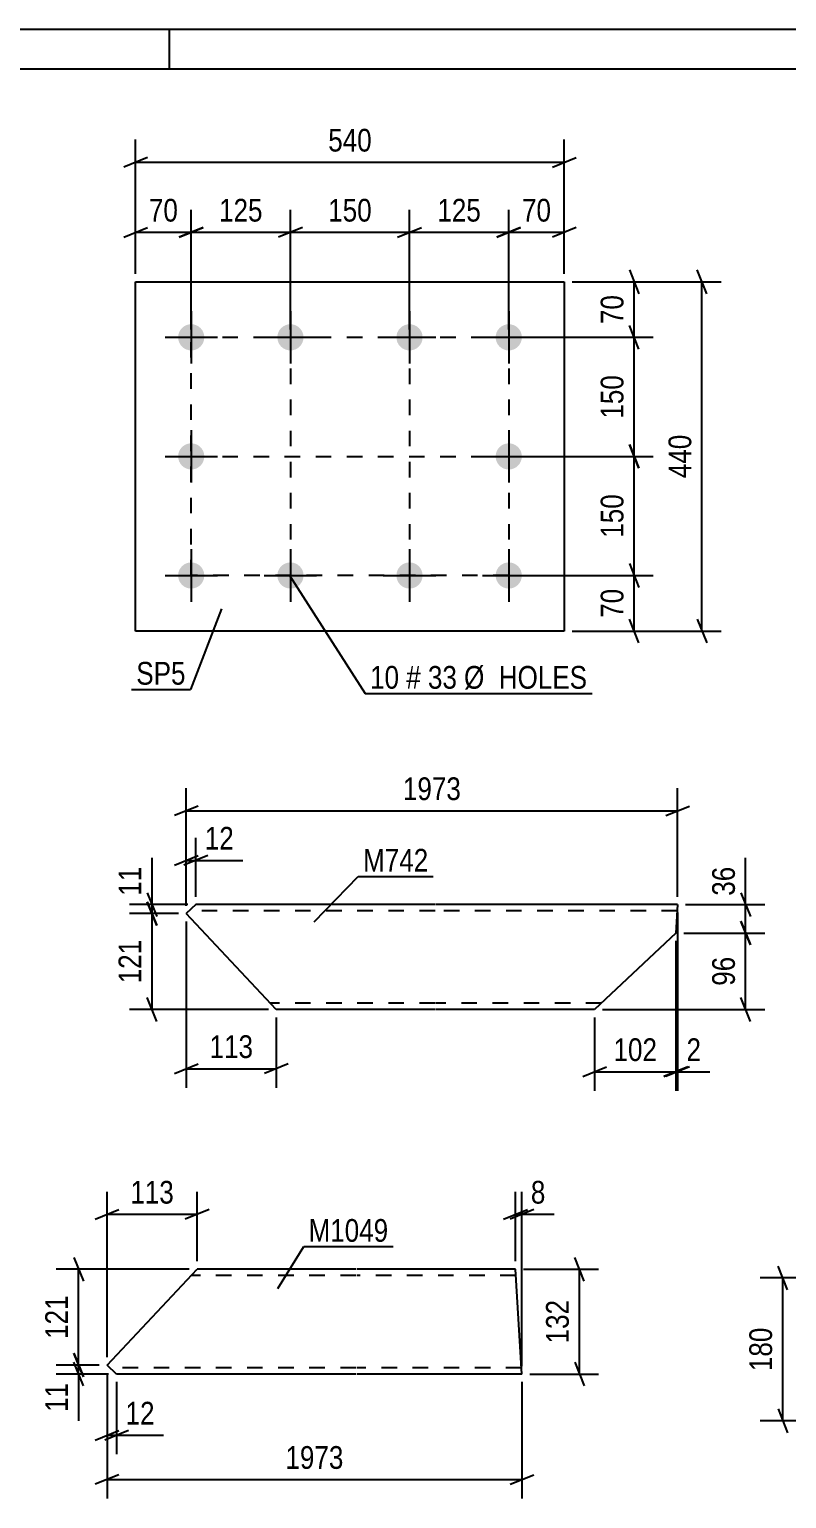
# Model space of a CAD drawing. Header units: millimetres. Extents: x 0 to 594, y 0 to 420.
# Drawn here: x 366.4 to 461.7, y 234.9 to 420 of the extents above; entities that cross this region are included whole.
import ezdxf

# ---------------------------------------------------------------- set-up
doc = ezdxf.new("R2010")
doc.units = ezdxf.units.MM
doc.linetypes.add('DXK_LINE_DOT2', pattern=[3.9198, 1.9599, -1.9599])
doc.styles.add('Arial Narrow', font='ARIALN.TTF', dxfattribs={"height": 0.2})

# ---------------------------------------------------------------- blocks, each defined once
blk = doc.blocks.new('Unknown-761545824-1135 - 13794')
at = {"color": 5, "linetype": 'Continuous'}
for p, q in [((594, 420), (0, 420)), ((384, 415), (384, 420)), ((589, 415), (5, 415))]:
    blk.add_line(p, q, dxfattribs=at)
blk = doc.blocks.new('Part-761545824-13621 - 13620')
at = {"color": 2, "linetype": 'Continuous'}
for p, q in [((376.14, 251.75), (387.49, 263.82)), ((407.49, 263.82), (387.49, 263.82)), ((427.59, 263.82), (407.59, 263.82)), ((428.4, 250.62), (427.59, 263.82)), ((377.34, 250.62), (376.14, 251.75)), ((407.49, 250.62), (377.34, 250.62)), ((428.4, 250.62), (407.59, 250.62))]:
    blk.add_line(p, q, dxfattribs=at)
at = {"color": 7, "linetype": 'DXK_LINE_DOT2'}
for p, q in [((407.49, 263.02), (386.74, 263.02)), ((427.64, 263.02), (407.59, 263.02)), ((407.49, 251.42), (376.49, 251.42)), ((428.35, 251.42), (407.59, 251.42)), ((428.35, 251.42), (428.35, 251.48))]:
    blk.add_line(p, q, dxfattribs=at)
blk = doc.blocks.new('Part-761545824-13632 - 13631')
at = {"color": 2, "linetype": 'Continuous'}
for p, q in [((387.32, 309.75), (386.12, 308.62)), ((417.46, 309.75), (387.32, 309.75)), ((448.01, 309.75), (417.56, 309.75)), ((448.01, 309.75), (447.79, 306.17)), ((397.46, 296.55), (386.12, 308.62)), ((447.79, 306.17), (437.56, 296.55)), ((417.46, 296.55), (397.46, 296.55)), ((437.56, 296.55), (417.56, 296.55))]:
    blk.add_line(p, q, dxfattribs=at)
at = {"color": 7, "linetype": 'DXK_LINE_DOT2'}
for p, q in [((417.46, 308.95), (386.47, 308.95)), ((447.96, 308.95), (417.56, 308.95)), ((417.46, 297.35), (396.71, 297.35)), ((438.42, 297.35), (417.56, 297.35))]:
    blk.add_line(p, q, dxfattribs=at)
blk = doc.blocks.new('Part-761545824-13791 - 13790')
at = {"color": 2, "linetype": 'Continuous'}
for p, q in [((379.74, 344.21), (379.74, 388.21)), ((379.74, 388.21), (433.74, 388.21)), ((433.74, 388.21), (433.74, 344.21)), ((433.74, 344.21), (379.74, 344.21))]:
    blk.add_line(p, q, dxfattribs=at)
blk = doc.blocks.new('Bolt-761545824-13792 - 13790')
at = {"linetype": 'Continuous'}
for points in [[(386.74, 382.86, -1), (386.74, 379.56, -1)], [(399.24, 382.86, -1), (399.24, 379.56, -1)], [(414.24, 382.86, -1), (414.24, 379.56, -1)], [(426.74, 382.86, -1), (426.74, 379.56, -1)], [(386.74, 367.86, -1), (386.74, 364.56, -1)], [(426.74, 367.86, -1), (426.74, 364.56, -1)], [(386.74, 352.86, -1), (386.74, 349.56, -1)], [(399.24, 352.86, -1), (399.24, 349.56, -1)], [(414.24, 352.86, -1), (414.24, 349.56, -1)], [(426.74, 352.86, -1), (426.74, 349.56, -1)]]:
    blk.add_hatch(color=1, dxfattribs=at).paths.add_polyline_path(points)
at = {"color": 1, "linetype": 'Continuous'}
for p, q in [((386.74, 384.51), (386.74, 377.91)), ((399.24, 384.51), (399.24, 377.91)), ((414.24, 384.51), (414.24, 377.91)), ((426.74, 384.51), (426.74, 377.91)), ((383.44, 381.21), (390.04, 381.21)), ((395.94, 381.21), (402.54, 381.21)), ((410.94, 381.21), (417.54, 381.21)), ((423.44, 381.21), (430.04, 381.21)), ((386.74, 369.51), (386.74, 362.91)), ((426.74, 369.51), (426.74, 362.91)), ((383.44, 366.21), (390.04, 366.21)), ((423.44, 366.21), (430.04, 366.21)), ((386.74, 354.51), (386.74, 347.91)), ((399.24, 354.51), (399.24, 347.91)), ((414.24, 354.51), (414.24, 347.91)), ((426.74, 354.51), (426.74, 347.91)), ((383.44, 351.21), (390.04, 351.21)), ((395.94, 351.21), (402.54, 351.21)), ((410.94, 351.21), (417.54, 351.21)), ((423.44, 351.21), (430.04, 351.21))]:
    blk.add_line(p, q, dxfattribs=at)
blk = doc.blocks.new('Rectangle-761545824-16189 - 13790')
at = {"color": 1, "linetype": 'DXK_LINE_DOT2'}
blk.add_lwpolyline([(386.74, 381.21), (426.74, 381.21), (426.74, 351.21), (386.74, 351.21), (386.74, 381.21)], close=True, dxfattribs=at)
blk = doc.blocks.new('Line-761545824-16199 - 13790')
at = {"color": 1, "linetype": 'DXK_LINE_DOT2'}
blk.add_line((414.24, 381.21), (414.24, 350.21), dxfattribs=at)
blk = doc.blocks.new('Line-761545824-16203 - 13790')
at = {"color": 1, "linetype": 'DXK_LINE_DOT2'}
blk.add_line((399.24, 381.21), (399.24, 351.21), dxfattribs=at)
blk = doc.blocks.new('Line-761545824-16210 - 13790')
at = {"color": 1, "linetype": 'DXK_LINE_DOT2'}
blk.add_line((386.74, 366.21), (426.74, 366.21), dxfattribs=at)
blk = doc.blocks.new('StraightDimension-761545824-13950 - 13620')
at = {"color": 7, "linetype": 'Continuous'}
for p, q in [((436.25, 262.32), (435.05, 265.32)), ((428.59, 263.82), (438.05, 263.82)), ((435.65, 250.62), (435.65, 263.82)), ((435.05, 252.12), (436.25, 249.12)), ((429.4, 250.62), (438.05, 250.62))]:
    blk.add_line(p, q, dxfattribs=at)
at = {"color": 0}
blk.add_wipeout([(434.9, 260.56), (430.7, 260.56), (430.7, 253.88), (434.9, 253.88)], dxfattribs=at)
at = {"color": 3, "style": 'Arial Narrow'}
blk.add_text('132', height=2.863, rotation=90.0002, dxfattribs=at).set_placement((434.3, 254.48))
blk = doc.blocks.new('StraightDimension-761545824-16424 - 13620')
at = {"color": 7, "linetype": 'Continuous'}
for p, q in [((371.96, 265.32), (373.16, 262.32)), ((386.49, 263.82), (369.71, 263.82)), ((372.56, 251.75), (372.56, 263.82)), ((375.14, 251.75), (369.71, 251.75)), ((373.16, 250.25), (371.96, 253.25))]:
    blk.add_line(p, q, dxfattribs=at)
at = {"color": 0}
blk.add_wipeout([(371.81, 261.13), (367.61, 261.13), (367.61, 254.45), (371.81, 254.45)], dxfattribs=at)
at = {"color": 3, "style": 'Arial Narrow'}
blk.add_text('121', height=2.863, rotation=90.0002, dxfattribs=at).set_placement((371.21, 255.05))
blk = doc.blocks.new('StraightDimension-761545824-13934 - 13620')
at = {"color": 7, "linetype": 'Continuous'}
for p, q in [((376.14, 252.75), (376.14, 273.59)), ((387.49, 264.82), (387.49, 273.59)), ((374.64, 270.14), (377.64, 271.34)), ((376.14, 270.74), (387.49, 270.74)), ((388.99, 271.34), (385.99, 270.14))]:
    blk.add_line(p, q, dxfattribs=at)
at = {"color": 0}
blk.add_wipeout([(385.16, 271.49), (385.16, 275.69), (378.47, 275.69), (378.47, 271.49)], dxfattribs=at)
at = {"color": 3, "style": 'Arial Narrow'}
blk.add_text('113', height=2.863, dxfattribs=at).set_placement((379.07, 272.09))
blk = doc.blocks.new('StraightDimension-761545824-13956 - 13620')
at = {"color": 7, "linetype": 'Continuous'}
for p, q in [((376.14, 250.75), (376.14, 234.93)), ((428.4, 249.62), (428.4, 234.93)), ((377.64, 237.93), (374.64, 236.73)), ((376.14, 237.33), (428.4, 237.33)), ((426.9, 236.73), (429.9, 237.93))]:
    blk.add_line(p, q, dxfattribs=at)
at = {"color": 0}
blk.add_wipeout([(406.53, 238.08), (406.53, 242.28), (398.01, 242.28), (398.01, 238.08)], dxfattribs=at)
at = {"color": 3, "style": 'Arial Narrow'}
blk.add_text('1973', height=2.863, dxfattribs=at).set_placement((398.61, 238.68))
blk = doc.blocks.new('StraightDimension-761545824-13938 - 13620')
at = {"color": 7, "linetype": 'Continuous'}
for p, q in [((376.14, 250.75), (376.14, 240.51)), ((377.34, 249.62), (377.34, 240.51)), ((374.64, 242.31), (377.64, 243.51)), ((378.84, 243.51), (375.84, 242.31)), ((376.14, 242.91), (377.34, 242.91))]:
    blk.add_line(p, q, dxfattribs=at)
at = {"color": 0}
blk.add_wipeout([(382.72, 243.66), (382.72, 247.86), (377.87, 247.86), (377.87, 243.66)], dxfattribs=at)
at = {"color": 7, "linetype": 'Continuous'}
blk.add_line((377.34, 242.91), (383.25, 242.91), dxfattribs=at)
blk.add_line((377.34, 242.91), (383.25, 242.91), dxfattribs=at)
at = {"color": 3, "style": 'Arial Narrow'}
blk.add_text('12', height=2.863, dxfattribs=at).set_placement((378.47, 244.26))
blk = doc.blocks.new('StraightDimension-761545824-13930 - 13620')
at = {"color": 7, "linetype": 'Continuous'}
for p, q in [((427.59, 264.82), (427.59, 273.59)), ((428.4, 251.62), (428.4, 273.59)), ((426.09, 270.14), (429.09, 271.34)), ((429.9, 271.34), (426.9, 270.14)), ((427.59, 270.74), (428.4, 270.74))]:
    blk.add_line(p, q, dxfattribs=at)
at = {"color": 0}
blk.add_wipeout([(431.95, 271.49), (431.95, 275.69), (428.93, 275.69), (428.93, 271.49)], dxfattribs=at)
at = {"color": 7, "linetype": 'Continuous'}
blk.add_line((428.4, 270.74), (432.48, 270.74), dxfattribs=at)
blk.add_line((428.4, 270.74), (432.48, 270.74), dxfattribs=at)
at = {"color": 3, "style": 'Arial Narrow'}
blk.add_text('8', height=2.86, dxfattribs=at).set_placement((429.53, 272.09))
blk = doc.blocks.new('StraightDimension-761545824-16425 - 13620')
at = {"color": 7, "linetype": 'Continuous'}
for p, q in [((375.14, 251.75), (369.71, 251.75)), ((371.96, 253.25), (373.16, 250.25)), ((373.16, 249.12), (371.96, 252.12)), ((372.56, 250.62), (372.56, 251.75)), ((376.34, 250.62), (369.71, 250.62))]:
    blk.add_line(p, q, dxfattribs=at)
at = {"color": 0}
blk.add_wipeout([(371.81, 250.1), (367.61, 250.1), (367.61, 245.24), (371.81, 245.24)], dxfattribs=at)
at = {"color": 7, "linetype": 'Continuous'}
blk.add_line((372.56, 250.62), (372.56, 244.72), dxfattribs=at)
blk.add_line((372.56, 250.62), (372.56, 244.72), dxfattribs=at)
at = {"color": 3, "style": 'Arial Narrow'}
blk.add_text('11', height=2.863, rotation=90.0002, dxfattribs=at).set_placement((371.21, 245.84))
blk = doc.blocks.new('StraightDimension-761545824-13972 - 13631')
at = {"color": 7, "linetype": 'Continuous'}
for p, q in [((386.12, 309.62), (386.12, 318.18)), ((387.32, 310.75), (387.32, 318.18)), ((384.62, 314.73), (387.62, 315.93)), ((388.82, 315.93), (385.82, 314.73)), ((386.12, 315.33), (387.32, 315.33))]:
    blk.add_line(p, q, dxfattribs=at)
at = {"color": 0}
blk.add_wipeout([(392.7, 316.08), (392.7, 320.28), (387.85, 320.28), (387.85, 316.08)], dxfattribs=at)
at = {"color": 7, "linetype": 'Continuous'}
blk.add_line((387.32, 315.33), (393.23, 315.33), dxfattribs=at)
blk.add_line((387.32, 315.33), (393.23, 315.33), dxfattribs=at)
at = {"color": 3, "style": 'Arial Narrow'}
blk.add_text('12', height=2.863, dxfattribs=at).set_placement((388.45, 316.68))
blk = doc.blocks.new('StraightDimension-761545824-13964 - 13631')
at = {"color": 7, "linetype": 'Continuous'}
for p, q in [((386.12, 307.62), (386.12, 286.68)), ((397.46, 295.55), (397.46, 286.68)), ((384.62, 288.48), (387.62, 289.68)), ((386.12, 289.08), (397.46, 289.08)), ((398.96, 289.68), (395.96, 288.48))]:
    blk.add_line(p, q, dxfattribs=at)
at = {"color": 0}
blk.add_wipeout([(395.13, 289.83), (395.13, 294.03), (388.45, 294.03), (388.45, 289.83)], dxfattribs=at)
at = {"color": 3, "style": 'Arial Narrow'}
blk.add_text('113', height=2.863, dxfattribs=at).set_placement((389.05, 290.43))
blk = doc.blocks.new('StraightDimension-761545824-13985 - 13631')
at = {"color": 7, "linetype": 'Continuous'}
for p, q in [((455.98, 307.67), (457.18, 304.67)), ((448.79, 306.17), (458.98, 306.17)), ((456.58, 296.55), (456.58, 306.17)), ((457.18, 295.05), (455.98, 298.05)), ((438.56, 296.55), (458.98, 296.55))]:
    blk.add_line(p, q, dxfattribs=at)
at = {"color": 0}
blk.add_wipeout([(455.83, 303.78), (451.63, 303.78), (451.63, 298.93), (455.83, 298.93)], dxfattribs=at)
at = {"color": 3, "style": 'Arial Narrow'}
blk.add_text('96', height=2.863, rotation=90.0002, dxfattribs=at).set_placement((455.23, 299.53))
blk = doc.blocks.new('StraightDimension-761545824-13992 - 13631')
at = {"color": 7, "linetype": 'Continuous'}
for p, q in [((386.12, 309.62), (386.12, 324.42)), ((448.01, 310.75), (448.01, 324.42)), ((387.62, 322.17), (384.62, 320.97)), ((446.51, 320.97), (449.51, 322.17)), ((386.12, 321.57), (448.01, 321.57))]:
    blk.add_line(p, q, dxfattribs=at)
at = {"color": 0}
blk.add_wipeout([(421.32, 322.32), (421.32, 326.52), (412.81, 326.52), (412.81, 322.32)], dxfattribs=at)
at = {"color": 3, "style": 'Arial Narrow'}
blk.add_text('1973', height=2.863, dxfattribs=at).set_placement((413.41, 322.92))
blk = doc.blocks.new('StraightDimension-761545824-13984 - 13631')
at = {"color": 7, "linetype": 'Continuous'}
for p, q in [((455.98, 311.25), (457.18, 308.25)), ((449.01, 309.75), (458.98, 309.75)), ((456.58, 306.17), (456.58, 309.75)), ((457.18, 304.67), (455.98, 307.67)), ((448.79, 306.17), (458.98, 306.17))]:
    blk.add_line(p, q, dxfattribs=at)
at = {"color": 0}
blk.add_wipeout([(455.83, 315.13), (451.63, 315.13), (451.63, 310.27), (455.83, 310.27)], dxfattribs=at)
at = {"color": 7, "linetype": 'Continuous'}
blk.add_line((456.58, 309.75), (456.58, 315.65), dxfattribs=at)
blk.add_line((456.58, 309.75), (456.58, 315.65), dxfattribs=at)
at = {"color": 3, "style": 'Arial Narrow'}
blk.add_text('36', height=2.863, rotation=90.0002, dxfattribs=at).set_placement((455.23, 310.87))
blk = doc.blocks.new('StraightDimension-761545824-16280 - 13631')
at = {"color": 7, "linetype": 'Continuous'}
for p, q in [((381.2, 311.25), (382.4, 308.25)), ((386.32, 309.75), (378.95, 309.75)), ((382.4, 307.12), (381.2, 310.12)), ((381.8, 308.62), (381.8, 309.75)), ((385.12, 308.62), (378.95, 308.62))]:
    blk.add_line(p, q, dxfattribs=at)
at = {"color": 0}
blk.add_wipeout([(381.05, 315.13), (376.85, 315.13), (376.85, 310.27), (381.05, 310.27)], dxfattribs=at)
at = {"color": 7, "linetype": 'Continuous'}
blk.add_line((381.8, 309.75), (381.8, 315.65), dxfattribs=at)
blk.add_line((381.8, 309.75), (381.8, 315.65), dxfattribs=at)
at = {"color": 3, "style": 'Arial Narrow'}
blk.add_text('11', height=2.863, rotation=90.0002, dxfattribs=at).set_placement((380.45, 310.87))
blk = doc.blocks.new('StraightDimension-761545824-16281 - 13631')
at = {"color": 7, "linetype": 'Continuous'}
for p, q in [((381.2, 310.12), (382.4, 307.12)), ((385.12, 308.62), (378.95, 308.62)), ((381.8, 296.55), (381.8, 308.62)), ((382.4, 295.05), (381.2, 298.05)), ((396.46, 296.55), (378.95, 296.55))]:
    blk.add_line(p, q, dxfattribs=at)
at = {"color": 0}
blk.add_wipeout([(381.05, 305.92), (376.85, 305.92), (376.85, 299.24), (381.05, 299.24)], dxfattribs=at)
at = {"color": 3, "style": 'Arial Narrow'}
blk.add_text('121', height=2.863, rotation=90.0002, dxfattribs=at).set_placement((380.45, 299.84))
blk = doc.blocks.new('StraightDimension-761545824-18944 - 13631')
at = {"color": 7, "linetype": 'Continuous'}
for p, q in [((448.01, 308.75), (448.01, 286.3)), ((447.79, 305.17), (447.79, 286.3)), ((446.29, 288.1), (449.29, 289.3)), ((449.51, 289.3), (446.51, 288.1)), ((447.79, 288.7), (448.01, 288.7))]:
    blk.add_line(p, q, dxfattribs=at)
at = {"color": 0}
blk.add_wipeout([(451.57, 289.45), (451.57, 293.65), (448.54, 293.65), (448.54, 289.45)], dxfattribs=at)
at = {"color": 7, "linetype": 'Continuous'}
blk.add_line((448.01, 288.7), (452.09, 288.7), dxfattribs=at)
blk.add_line((448.01, 288.7), (452.09, 288.7), dxfattribs=at)
at = {"color": 3, "style": 'Arial Narrow'}
blk.add_text('2', height=2.86, dxfattribs=at).set_placement((449.14, 290.05))
blk = doc.blocks.new('StraightDimension-761545824-18945 - 13631')
at = {"color": 7, "linetype": 'Continuous'}
for p, q in [((447.79, 305.17), (447.79, 286.3)), ((437.56, 295.55), (437.56, 286.3)), ((436.06, 288.1), (439.06, 289.3)), ((449.29, 289.3), (446.29, 288.1)), ((437.56, 288.7), (447.79, 288.7))]:
    blk.add_line(p, q, dxfattribs=at)
at = {"color": 0}
blk.add_wipeout([(446.02, 289.45), (446.02, 293.65), (439.34, 293.65), (439.34, 289.45)], dxfattribs=at)
at = {"color": 3, "style": 'Arial Narrow'}
blk.add_text('102', height=2.863, dxfattribs=at).set_placement((439.94, 290.05))
blk = doc.blocks.new('StraightDimension-761545824-14102 - 13691')
at = {"color": 7, "linetype": 'Continuous'}
for p, q in [((461.86, 261.23), (460.66, 264.23)), ((464.52, 262.73), (458.41, 262.73)), ((461.26, 244.73), (461.26, 262.73)), ((460.66, 246.23), (461.86, 243.23)), ((465.63, 244.73), (458.41, 244.73))]:
    blk.add_line(p, q, dxfattribs=at)
at = {"color": 0}
blk.add_wipeout([(460.51, 257.08), (456.31, 257.08), (456.31, 250.39), (460.51, 250.39)], dxfattribs=at)
at = {"color": 3, "style": 'Arial Narrow'}
blk.add_text('180', height=2.863, rotation=90.0002, dxfattribs=at).set_placement((459.91, 250.99))
blk = doc.blocks.new('StraightDimension-761545824-14246 - 13790')
at = {"color": 7, "linetype": 'Continuous'}
for p, q in [((399.24, 382.21), (399.24, 397.29)), ((414.24, 382.21), (414.24, 397.29)), ((400.74, 395.04), (397.74, 393.84)), ((399.24, 394.44), (414.24, 394.44)), ((412.74, 393.84), (415.74, 395.04))]:
    blk.add_line(p, q, dxfattribs=at)
at = {"color": 0}
blk.add_wipeout([(410.08, 395.19), (410.08, 399.39), (403.4, 399.39), (403.4, 395.19)], dxfattribs=at)
at = {"color": 3, "style": 'Arial Narrow'}
blk.add_text('150', height=2.863, dxfattribs=at).set_placement((404, 395.79))
blk = doc.blocks.new('StraightDimension-761545824-14245 - 13790')
at = {"color": 7, "linetype": 'Continuous'}
for p, q in [((414.24, 382.21), (414.24, 397.29)), ((426.74, 382.21), (426.74, 397.29)), ((412.74, 393.84), (415.74, 395.04)), ((414.24, 394.44), (426.74, 394.44)), ((428.24, 395.04), (425.24, 393.84))]:
    blk.add_line(p, q, dxfattribs=at)
at = {"color": 0}
blk.add_wipeout([(423.83, 395.19), (423.83, 399.39), (417.15, 399.39), (417.15, 395.19)], dxfattribs=at)
at = {"color": 3, "style": 'Arial Narrow'}
blk.add_text('125', height=2.863, dxfattribs=at).set_placement((417.75, 395.79))
blk = doc.blocks.new('StraightDimension-761545824-14224 - 13790')
at = {"color": 7, "linetype": 'Continuous'}
for p, q in [((441.94, 389.71), (443.14, 386.71)), ((434.74, 388.21), (444.94, 388.21)), ((442.54, 381.21), (442.54, 388.21)), ((443.14, 379.71), (441.94, 382.71)), ((427.74, 381.21), (444.94, 381.21))]:
    blk.add_line(p, q, dxfattribs=at)
at = {"color": 0}
blk.add_wipeout([(441.79, 387.14), (437.59, 387.14), (437.59, 382.28), (441.79, 382.28)], dxfattribs=at)
at = {"color": 3, "style": 'Arial Narrow'}
blk.add_text('70', height=2.863, rotation=90.0002, dxfattribs=at).set_placement((441.19, 382.88))
blk = doc.blocks.new('StraightDimension-761545824-14225 - 13790')
at = {"color": 7, "linetype": 'Continuous'}
for p, q in [((443.14, 379.71), (441.94, 382.71)), ((427.74, 381.21), (444.94, 381.21)), ((442.54, 366.21), (442.54, 381.21)), ((441.94, 367.71), (443.14, 364.71)), ((427.74, 366.21), (444.94, 366.21))]:
    blk.add_line(p, q, dxfattribs=at)
at = {"color": 0}
blk.add_wipeout([(441.79, 377.06), (437.59, 377.06), (437.59, 370.37), (441.79, 370.37)], dxfattribs=at)
at = {"color": 3, "style": 'Arial Narrow'}
blk.add_text('150', height=2.863, rotation=90.0002, dxfattribs=at).set_placement((441.19, 370.97))
blk = doc.blocks.new('StraightDimension-761545824-14226 - 13790')
at = {"color": 7, "linetype": 'Continuous'}
for p, q in [((443.14, 364.71), (441.94, 367.71)), ((427.74, 366.21), (444.94, 366.21)), ((442.54, 351.21), (442.54, 366.21)), ((441.94, 352.71), (443.14, 349.71)), ((427.74, 351.21), (444.94, 351.21))]:
    blk.add_line(p, q, dxfattribs=at)
at = {"color": 0}
blk.add_wipeout([(441.79, 362.06), (437.59, 362.06), (437.59, 355.37), (441.79, 355.37)], dxfattribs=at)
at = {"color": 3, "style": 'Arial Narrow'}
blk.add_text('150', height=2.863, rotation=90.0002, dxfattribs=at).set_placement((441.19, 355.97))
blk = doc.blocks.new('StraightDimension-761545824-14227 - 13790')
at = {"color": 7, "linetype": 'Continuous'}
for p, q in [((441.94, 352.71), (443.14, 349.71)), ((427.74, 351.21), (444.94, 351.21)), ((442.54, 344.21), (442.54, 351.21)), ((443.14, 342.71), (441.94, 345.71)), ((434.74, 344.21), (444.94, 344.21))]:
    blk.add_line(p, q, dxfattribs=at)
at = {"color": 0}
blk.add_wipeout([(441.79, 350.14), (437.59, 350.14), (437.59, 345.28), (441.79, 345.28)], dxfattribs=at)
at = {"color": 3, "style": 'Arial Narrow'}
blk.add_text('70', height=2.863, rotation=90.0002, dxfattribs=at).set_placement((441.19, 345.88))
blk = doc.blocks.new('StraightDimension-761545824-14240 - 13790')
at = {"color": 7, "linetype": 'Continuous'}
for p, q in [((451.68, 386.71), (450.48, 389.71)), ((434.74, 388.21), (453.48, 388.21)), ((451.08, 344.21), (451.08, 388.21)), ((450.48, 345.71), (451.68, 342.71)), ((434.74, 344.21), (453.48, 344.21))]:
    blk.add_line(p, q, dxfattribs=at)
at = {"color": 0}
blk.add_wipeout([(450.33, 369.56), (446.13, 369.56), (446.13, 362.87), (450.33, 362.87)], dxfattribs=at)
at = {"color": 3, "style": 'Arial Narrow'}
blk.add_text('440', height=2.863, rotation=90.0002, dxfattribs=at).set_placement((449.73, 363.47))
blk = doc.blocks.new('StraightDimension-761545824-14244 - 13790')
at = {"color": 7, "linetype": 'Continuous'}
for p, q in [((426.74, 382.21), (426.74, 397.29)), ((433.74, 389.21), (433.74, 397.29)), ((425.24, 393.84), (428.24, 395.04)), ((426.74, 394.44), (433.74, 394.44)), ((435.24, 395.04), (432.24, 393.84))]:
    blk.add_line(p, q, dxfattribs=at)
at = {"color": 0}
blk.add_wipeout([(432.67, 395.19), (432.67, 399.39), (427.81, 399.39), (427.81, 395.19)], dxfattribs=at)
at = {"color": 3, "style": 'Arial Narrow'}
blk.add_text('70', height=2.863, dxfattribs=at).set_placement((428.41, 395.79))
blk = doc.blocks.new('StraightDimension-761545824-14247 - 13790')
at = {"color": 7, "linetype": 'Continuous'}
for p, q in [((386.74, 382.21), (386.74, 397.29)), ((399.24, 382.21), (399.24, 397.29)), ((385.24, 393.84), (388.24, 395.04)), ((386.74, 394.44), (399.24, 394.44)), ((400.74, 395.04), (397.74, 393.84))]:
    blk.add_line(p, q, dxfattribs=at)
at = {"color": 0}
blk.add_wipeout([(396.33, 395.19), (396.33, 399.39), (389.65, 399.39), (389.65, 395.19)], dxfattribs=at)
at = {"color": 3, "style": 'Arial Narrow'}
blk.add_text('125', height=2.863, dxfattribs=at).set_placement((390.25, 395.79))
blk = doc.blocks.new('StraightDimension-761545824-14248 - 13790')
at = {"color": 7, "linetype": 'Continuous'}
for p, q in [((379.74, 389.21), (379.74, 397.29)), ((386.74, 382.21), (386.74, 397.29)), ((378.24, 393.84), (381.24, 395.04)), ((379.74, 394.44), (386.74, 394.44)), ((388.24, 395.04), (385.24, 393.84))]:
    blk.add_line(p, q, dxfattribs=at)
at = {"color": 0}
blk.add_wipeout([(385.67, 395.19), (385.67, 399.39), (380.81, 399.39), (380.81, 395.19)], dxfattribs=at)
at = {"color": 3, "style": 'Arial Narrow'}
blk.add_text('70', height=2.863, dxfattribs=at).set_placement((381.41, 395.79))
blk = doc.blocks.new('StraightDimension-761545824-14264 - 13790')
at = {"color": 7, "linetype": 'Continuous'}
for p, q in [((379.74, 389.21), (379.74, 406.11)), ((433.74, 389.21), (433.74, 406.11)), ((381.24, 403.86), (378.24, 402.66)), ((432.24, 402.66), (435.24, 403.86)), ((379.74, 403.26), (433.74, 403.26))]:
    blk.add_line(p, q, dxfattribs=at)
at = {"color": 0}
blk.add_wipeout([(410.08, 404.01), (410.08, 408.21), (403.4, 408.21), (403.4, 404.01)], dxfattribs=at)
at = {"color": 3, "style": 'Arial Narrow'}
blk.add_text('540', height=2.863, dxfattribs=at).set_placement((404, 404.61))
blk = doc.blocks.new('Mark-761545824-14411 - 13620')
at = {"color": 0}
blk.add_wipeout([(411.57, 267.28), (411.57, 270.28), (401.52, 270.28), (401.52, 267.28)], dxfattribs=at)
blk.add_wipeout([(411.57, 267.28), (411.57, 270.28), (401.52, 270.28), (401.52, 267.28)], dxfattribs=at)
at = {"color": 30, "linetype": 'Continuous'}
for p, q in [((397.66, 261.4), (400.92, 266.68)), ((400.92, 266.68), (412.17, 266.68))]:
    blk.add_line(p, q, dxfattribs=at)
at = {"color": 3, "style": 'Arial Narrow'}
blk.add_text('M1049', height=2.863, dxfattribs=at).set_placement((401.52, 267.28))
blk = doc.blocks.new('Mark-761545824-14414 - 13631')
at = {"color": 0}
blk.add_wipeout([(416.61, 313.91), (416.61, 316.91), (408.39, 316.91), (408.39, 313.91)], dxfattribs=at)
blk.add_wipeout([(416.61, 313.91), (416.61, 316.91), (408.39, 316.91), (408.39, 313.91)], dxfattribs=at)
at = {"color": 30, "linetype": 'Continuous'}
for p, q in [((402.22, 307.59), (407.79, 313.31)), ((407.79, 313.31), (417.21, 313.31))]:
    blk.add_line(p, q, dxfattribs=at)
at = {"color": 3, "style": 'Arial Narrow'}
blk.add_text('M742', height=2.863, dxfattribs=at).set_placement((408.39, 313.91))
blk = doc.blocks.new('Mark-761545824-14455 - 13790')
at = {"color": 0}
blk.add_wipeout([(386.04, 337.46), (386.04, 340.46), (379.82, 340.46), (379.82, 337.46)], dxfattribs=at)
blk.add_wipeout([(386.04, 337.46), (386.04, 340.46), (379.82, 340.46), (379.82, 337.46)], dxfattribs=at)
at = {"color": 30, "linetype": 'Continuous'}
for p in [(390.57, 347.03), (379.22, 336.86)]:
    blk.add_line(p, (386.64, 336.86), dxfattribs=at)
at = {"color": 3, "style": 'Arial Narrow'}
blk.add_text('SP5', height=2.863, dxfattribs=at).set_placement((379.82, 337.46))
blk = doc.blocks.new('Mark-761545824-14458 - 13790')
at = {"color": 0}
blk.add_wipeout([(412.93, 336.95), (412.93, 339.95), (409.27, 339.95), (409.27, 336.95)], dxfattribs=at)
blk.add_wipeout([(412.93, 336.95), (412.93, 339.95), (409.27, 339.95), (409.27, 336.95)], dxfattribs=at)
at = {"color": 7, "linetype": 'Continuous'}
blk.add_line((399.09, 351.3), (408.67, 336.35), dxfattribs=at)
at = {"color": 3, "style": 'Arial Narrow'}
blk.add_text('10', height=2.863, dxfattribs=at).set_placement((409.27, 336.95))
at = {"color": 0}
blk.add_wipeout([(415.66, 336.95), (415.66, 339.95), (413.83, 339.95), (413.83, 336.95)], dxfattribs=at)
blk.add_wipeout([(415.66, 336.95), (415.66, 339.95), (413.83, 339.95), (413.83, 336.95)], dxfattribs=at)
blk.add_wipeout([(420.21, 336.95), (420.21, 339.95), (416.56, 339.95), (416.56, 336.95)], dxfattribs=at)
blk.add_wipeout([(420.21, 336.95), (420.21, 339.95), (416.56, 339.95), (416.56, 336.95)], dxfattribs=at)
at = {"color": 3, "style": 'Arial Narrow'}
for s, height, p in [('#', 2.86, (413.83, 336.95)), ('33', 2.863, (416.56, 336.95))]:
    blk.add_text(s, height=height, dxfattribs=at).set_placement(p)
at = {"color": 0}
blk.add_wipeout([(436.64, 336.95), (436.64, 339.95), (421.11, 339.95), (421.11, 336.95)], dxfattribs=at)
blk.add_wipeout([(436.64, 336.95), (436.64, 339.95), (421.11, 339.95), (421.11, 336.95)], dxfattribs=at)
at = {"color": 7, "linetype": 'Continuous'}
blk.add_line((408.67, 336.35), (437.24, 336.35), dxfattribs=at)
at = {"color": 3, "style": 'Arial Narrow'}
blk.add_text('Ø  HOLES', height=2.863, dxfattribs=at).set_placement((421.11, 336.95))

msp = doc.modelspace()

# ---------------------------------------------------------------- block references
for name in ['Unknown-761545824-1135 - 13794', 'Part-761545824-13791 - 13790', 'Bolt-761545824-13792 - 13790', 'Rectangle-761545824-16189 - 13790', 'Line-761545824-16203 - 13790', 'Line-761545824-16199 - 13790', 'Line-761545824-16210 - 13790', 'Part-761545824-13632 - 13631', 'Part-761545824-13621 - 13620']:
    msp.add_blockref(name, (0, 0))

# ---------------------------------------------------------------- next in the draw order: block references
for name in ['StraightDimension-761545824-14246 - 13790', 'Mark-761545824-14455 - 13790', 'StraightDimension-761545824-13972 - 13631', 'StraightDimension-761545824-13964 - 13631', 'StraightDimension-761545824-13985 - 13631', 'Mark-761545824-14411 - 13620', 'StraightDimension-761545824-16424 - 13620', 'StraightDimension-761545824-13950 - 13620', 'StraightDimension-761545824-14102 - 13691']:
    msp.add_blockref(name, (0, 0))

# ---------------------------------------------------------------- next in the draw order: block references
for name in ['StraightDimension-761545824-14247 - 13790', 'StraightDimension-761545824-14245 - 13790', 'StraightDimension-761545824-13992 - 13631', 'StraightDimension-761545824-13934 - 13620', 'StraightDimension-761545824-13956 - 13620']:
    msp.add_blockref(name, (0, 0))

# ---------------------------------------------------------------- next in the draw order: block references
for name in ['StraightDimension-761545824-14248 - 13790', 'StraightDimension-761545824-14224 - 13790', 'Mark-761545824-14414 - 13631', 'StraightDimension-761545824-16280 - 13631', 'StraightDimension-761545824-13984 - 13631', 'StraightDimension-761545824-13930 - 13620', 'StraightDimension-761545824-13938 - 13620']:
    msp.add_blockref(name, (0, 0))

# ---------------------------------------------------------------- next in the draw order: block references
for name in ['StraightDimension-761545824-14225 - 13790', 'StraightDimension-761545824-16281 - 13631', 'StraightDimension-761545824-18944 - 13631', 'StraightDimension-761545824-16425 - 13620']:
    msp.add_blockref(name, (0, 0))

# ---------------------------------------------------------------- next in the draw order: block references
for name in ['StraightDimension-761545824-14226 - 13790', 'StraightDimension-761545824-18945 - 13631']:
    msp.add_blockref(name, (0, 0))

# ---------------------------------------------------------------- next in the draw order: block references
msp.add_blockref('StraightDimension-761545824-14227 - 13790', (0, 0))

# ---------------------------------------------------------------- next in the draw order: block references
msp.add_blockref('StraightDimension-761545824-14240 - 13790', (0, 0))

# ---------------------------------------------------------------- next in the draw order: block references
for name in ['StraightDimension-761545824-14244 - 13790', 'Mark-761545824-14458 - 13790']:
    msp.add_blockref(name, (0, 0))

# ---------------------------------------------------------------- next in the draw order: block references
msp.add_blockref('StraightDimension-761545824-14264 - 13790', (0, 0))

doc.saveas('drawing.dxf')
